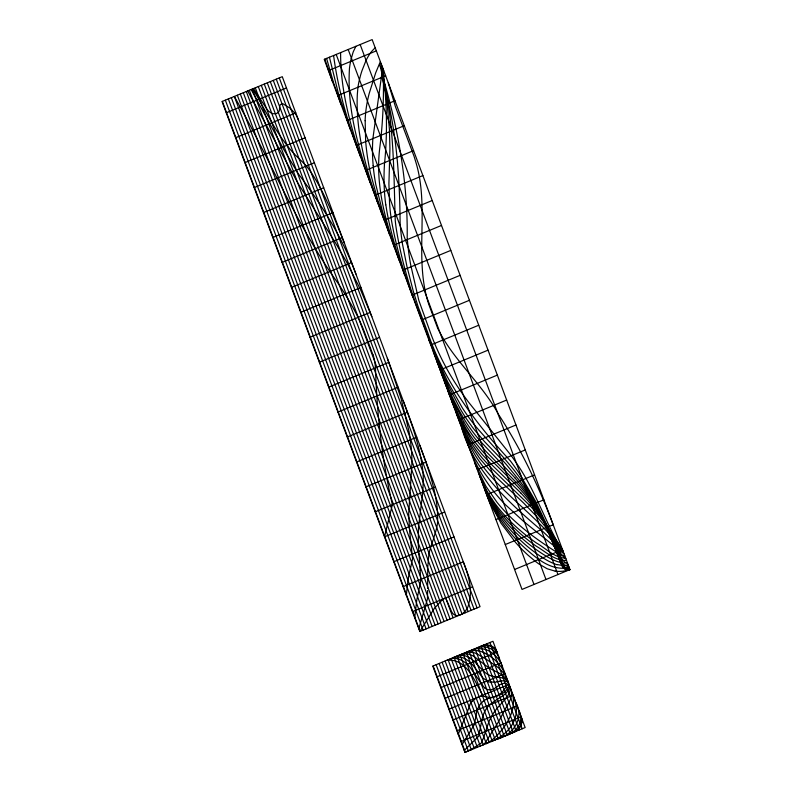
<?xml version="1.0" encoding="UTF-8"?>
<svg xmlns="http://www.w3.org/2000/svg" width="792" height="792" viewBox="0 0 792 792"><rect width="100%" height="100%" fill="white"/><g stroke="black" fill="none" stroke-linecap="round" stroke-linejoin="round"><path stroke-width="1.19" d="M411.939 463.201L411.939 463.112A192.941 170.508 -29.5 0 0 411.216 447.43L410.385 440.174A254.598 225.007 -29.5 0 0 409.038 431.61L401.099 398.564L387.367 358.321M427.621 588.397L427.749 567.072L428.898 554.143A46.322 40.937 -29.5 0 1 429.363 552.004L430.303 548.47A95.396 84.308 -29.5 0 1 430.917 546.421L433.066 540.005M411.929 463.855L408.692 513.681L409.553 530.244L412.582 558.815L408.157 578.665M427.611 590.476L427.472 598.722L426.601 601.89M365.171 120.681L365.637 140.768A256.806 226.958 -29.5 0 0 366.835 152.41L367.062 154.113A289.724 256.054 -29.5 0 0 370.656 173.963L378.239 201.514L389.466 234.244M340.619 52.609C340.342 97.584 354.836 141.154 370.29 182.853M406.316 595.317L408.147 578.754M384.387 164.805C387.605 135.076 386.833 105.108 383.694 75.408M422.878 491.476L423.265 478.13A111.692 98.703 -29.5 0 0 422.978 472.507C420.562 447.628 411.701 423.987 403.178 400.673M422.829 492.248L418.711 525.334A115.642 102.208 -29.5 0 0 418.493 527.888L418.265 543.916L420.126 570.389M382.566 67.508L382.19 70.815M414.701 617.77L416.74 600.395L420.819 580.655M382.16 71.023L382.081 71.745M382.071 71.854L381.992 72.468M447.48 381.397L433.551 350.579L418.235 310.513C408.306 283.783 400.554 256.163 396.148 227.977A251.945 222.661 -29.5 0 1 395.238 220.404C393.624 171.112 394.297 121.295 381.912 73.141M381.863 73.527L372.864 138.719A196.772 173.903 -29.5 0 0 373.19 165.498M383.635 70.389L383.229 73.111A28.789 25.443 -29.5 0 0 383.031 74.854L383.031 74.943A17.196 15.197 -29.5 0 0 383.14 78.141C398.416 129.908 407.84 183.378 407.197 237.511A290.842 257.034 -29.5 0 0 408.127 247.559A323.284 285.714 -29.5 0 0 410.682 264.835L418.82 300.386L429.937 331.274C437.412 352.202 447.569 372.151 460.172 390.446A438.857 387.842 -29.5 0 0 468.201 401.692L511.434 455.875A319.265 282.15 -29.5 0 1 516.038 462.568C535.125 489.585 544.955 521.601 561.795 549.826A33.818 29.888 -29.5 0 0 563.241 551.678M479.853 730.541L481.625 721.235A63.479 56.093 -29.5 0 1 482.833 716.354L483.15 715.404A30.868 27.284 -29.5 0 1 484.912 711.167L486.149 709.097A17.949 15.87 -29.5 0 1 487.05 707.86M479.833 730.65L478.744 736.134L464.221 750.479M381.982 65.964L381.942 66.142A9.068 8.009 -29.5 0 0 381.784 67.043L381.982 68.142M351.262 58.608L353.103 52.242A23.423 20.701 -29.5 0 1 354.004 50.252L355.895 46.302M426.492 602.296L423.75 611.741M423.73 611.8L418.78 628.719M476.873 711.206L474.398 724.482L466.023 738.362M433.402 539.005L436.006 530.501A85.873 75.893 -29.5 0 0 436.62 528.017L436.927 526.611A49.886 44.085 -29.5 0 0 437.521 522.789C438.867 495.98 428.67 470.27 419.879 445.431M458.212 734.362L469.112 707.286A22.76 20.117 -29.5 0 1 469.616 705.395M482.595 740.045L481.477 742.738A11.89 10.514 -29.5 0 1 481.328 743.044L471.864 748.984M506.623 685.486C504.613 690.357 500.108 695.198 494.545 696.584C488.506 699.653 482.536 693.535 477.289 697.702A20.038 17.711 -29.5 0 0 476.715 697.999L476.368 698.188A15.662 13.84 -29.5 0 0 474.774 699.207L473.368 700.267A18.483 16.335 -29.5 0 0 472.359 701.118L471.844 701.623M380.358 61.608L375.655 72.923L369.191 93.515A136.6 120.721 -29.5 0 0 365.122 120.691M419.829 631.511L480.041 606.662L282.269 76.685L222.047 101.525L419.829 631.511L434.224 608.553L441.788 600.316A15.87 14.018 -29.5 0 1 445.639 597.851M465.706 738.857L465.231 739.609M464.904 740.104L464.587 740.599M464.26 741.094L462.013 744.569M497.505 707.771L504.058 700.514A45.58 40.283 -29.5 0 0 506.563 697.544L508.296 694.931A16.533 14.612 -29.5 0 0 509.89 690.792L510.088 689.743A9.266 8.187 -29.5 0 0 510.117 688.08A10.643 9.405 -29.5 0 0 509.949 686.981L509.731 686.209M481.298 703.108L483.368 701.158M500.168 697.514L501.465 696.683A47.52 41.996 -29.5 0 0 502.772 695.792L503.108 695.554A24.75 21.869 -29.5 0 0 505.395 693.742L506.92 692.178A11.83 10.454 -29.5 0 0 509.028 688.654L509.365 687.525A6.376 5.633 -29.5 0 0 509.404 685.535L509.236 684.902M499.524 697.93L494.96 700.87A34.452 30.452 -29.5 0 0 486.912 707.751M471.824 749.004L464.944 752.4L432.769 666.102L492.961 641.273L525.155 727.551L464.944 752.4M511.85 733.046C518.73 730.986 524.165 723.215 520.908 716.166M482.17 745.292L483.397 744.49A15.008 13.256 -29.5 0 0 484.278 743.757L484.536 743.52A14.276 12.613 -29.5 0 0 485.417 742.53L498.297 722.136L510.305 699.702A24.245 21.424 -29.5 0 0 511.404 694.426L511.414 694.168A16.622 14.692 -29.5 0 0 511.246 690.802A18.939 16.731 -29.5 0 0 510.83 689.228L510.642 688.644M490.961 741.668L492.822 740.857A37.313 32.977 -29.5 0 0 494.465 740.084L496.812 738.857A34.214 30.235 -29.5 0 0 499.95 736.966C510.216 730.551 517.968 718.74 516.097 706.276M497.02 739.164C512.939 735.174 524.74 718.096 515.839 702.573M504.167 736.213C515.938 733.471 525.373 721.255 518.473 709.642M226.255 112.791L286.476 87.942M328.413 70.636L376.349 50.856M381.041 63.429L379.536 64.053L379.804 65.003M235.561 137.729L295.782 112.88M337.719 95.584L385.654 75.804M244.867 162.667L305.088 137.828M347.035 120.523L394.97 100.742M254.173 187.615L314.394 162.766M360.588 156.836L356.39 145.421L404.276 125.69M263.488 212.553L323.7 187.714M365.647 170.409L413.582 150.629M272.795 237.501L333.006 212.652M374.953 195.347L422.888 175.576M282.101 262.439L342.322 237.6M432.194 200.515L384.259 220.295C372.002 187.169 360.459 153.232 357.737 117.79A228.324 201.782 -29.5 0 1 357.162 106.148L357.133 101.406A175.804 155.371 -29.5 0 1 357.35 94.179L357.816 88.654A82.2 72.646 -29.5 0 1 359.023 81.418L360.499 75.497A107.742 95.218 -29.5 0 1 362.053 70.508L365.963 60.628A50.361 44.51 -29.5 0 1 369.151 54.915L369.567 54.282A33.333 29.462 -29.5 0 1 371.428 51.737L371.814 51.282A28.255 24.968 -29.5 0 1 372.339 50.678L374.081 48.876A22.552 19.929 -29.5 0 1 375.23 47.857M291.406 287.387L351.628 262.538M393.575 245.233L441.5 225.453M300.712 312.325L360.934 287.476M402.88 270.171L450.816 250.401M310.018 337.263L370.24 312.424M412.919 297.099L412.196 295.139L460.122 275.339M319.334 362.211L379.546 337.362M421.493 320.057L469.428 300.287M328.64 387.149L388.862 362.31M430.798 345.005L478.734 325.225M337.946 412.097L398.168 387.248M440.105 369.943L488.04 350.163M347.252 437.036L407.474 412.196M529.363 505.088L493.149 469.973L481.853 457.608A178.556 157.796 -29.5 0 1 469.933 440.5L459.776 420.72L449.42 394.881L497.356 375.111M356.558 461.983L416.78 437.135M458.726 419.829L506.662 400.049M365.874 486.922L426.086 462.073M468.032 444.767L515.968 424.997M375.18 511.86L435.392 487.021M477.338 469.715L525.274 449.935M444.708 511.959L384.486 536.808L392.377 504.672C381.853 459.36 376.843 413.008 375.428 366.557M486.644 494.653L534.58 474.883M393.792 561.746L454.014 536.907M495.95 519.601L543.886 499.821M403.098 586.694L463.32 561.845M505.266 544.54L553.202 524.759M412.404 611.632L472.626 586.793M514.572 569.488L562.508 549.707L550.341 532.58L537.144 516.968L523.403 502.811L494.317 475.398L479.764 458.548L472.438 447.569L465.647 434.976L451.638 400.851M436.798 676.883L496.98 652.054M440.817 687.664L501.009 662.835M444.847 698.455L505.029 673.626M448.876 709.246L509.058 684.417C507.721 693.149 497.267 696.554 489.664 698.148A16.404 14.494 -29.5 0 0 483.308 701.078M452.895 720.027L513.087 695.198M456.925 730.818L517.107 705.979M460.944 741.599L521.126 716.78M461.716 654.162L462.617 653.806M455.806 656.598L456.469 656.34A14.612 12.92 -29.5 0 1 462.38 655.499L462.597 655.489M471.517 650.113L472.289 649.816A17.81 15.731 -29.5 0 1 474.576 649.123L475.665 648.896A18.602 16.434 -29.5 0 1 476.487 648.767L476.626 648.757A18.404 16.266 -29.5 0 1 478.16 648.628L481.882 648.767A19.157 16.929 -29.5 0 1 483.526 649.044C492.525 650.955 499.386 658.459 502.504 666.844M477.002 647.856C485.328 644.579 495.663 649.183 498.97 657.479A24.572 21.711 -29.5 0 1 499.386 658.498M458.499 655.489L459.251 655.192A18.612 16.454 -29.5 0 1 461.528 654.449L461.785 654.39A17.424 15.404 -29.5 0 1 464.409 653.954M569.002 567.121L568.616 567.28A16.88 14.919 -29.5 0 1 562.35 568.26C547.133 567.943 535.095 557.004 524.254 547.48A197.109 174.2 -29.5 0 1 517.988 541.332C506.246 529.244 496.455 515.285 489.228 500.049A152.46 134.739 -29.5 0 1 484.853 489.872M446.549 660.419C466.597 657.627 474.606 681.288 482.754 695.267M568.171 564.884L563.171 565.646L557.122 564.548M567.339 562.647L563.162 563.142L557.271 561.568A81.586 72.102 -29.5 0 1 545.708 555.865C523.294 542.134 503.92 523.116 490.733 500.306A182.437 161.231 -29.5 0 1 488.476 496.178L481.615 481.16M566.498 560.409C555.083 561.082 545.629 551.618 536.233 546.173C520.067 534.818 505.633 520.829 494.406 504.544A152.717 134.967 -29.5 0 1 492.832 502.178L490.337 498.138A188.021 166.162 -29.5 0 1 484.377 486.991L479.992 476.814M565.666 558.172C554.519 557.905 545.678 548.143 536.243 542.886C519.077 530.779 503.276 516.275 491.674 498.643M497.089 681.744L499.891 681.13M496.534 681.882L495.98 682.021A30.829 27.245 -29.5 0 1 494.98 682.239L488.605 681.902L483.17 678.17A38.056 33.63 -29.5 0 1 481.962 676.794L472.388 664.646M489.921 689.743L489.595 689.753A7.455 6.583 -29.5 0 1 486.793 689.297A7.999 7.069 -29.5 0 1 485.466 688.476L485.13 688.218M568.161 568.409L568.904 568.409A4.673 4.128 -29.5 0 0 569.468 568.379M564.835 555.954L563.023 555.598A20.899 18.473 -29.5 0 1 560.013 554.301C538.035 540.688 516.661 525.363 499.742 505.623A145.619 128.7 -29.5 0 1 496.782 501.999L485.951 486.278L476.833 467.983A183.19 161.895 -29.5 0 1 474.705 462.657M567.785 566.28L567.379 566.231A7.019 6.207 -29.5 0 1 565.062 565.438L564.676 565.221A10.286 9.088 -29.5 0 1 563.409 564.122L562.468 563.122A18.256 16.137 -29.5 0 1 561.756 562.231M567.983 566.31L568.082 566.32A2.821 2.495 -29.5 0 0 568.715 566.369M499.356 677.289L494.95 676.665A35.848 31.68 -29.5 0 1 492.565 676.219A21.255 18.78 -29.5 0 1 489.595 675.269A16.434 14.523 -29.5 0 1 488.278 674.636L487.585 674.239M555.192 571.161L547.183 568.765L538.728 563.835A112.216 99.168 -29.5 0 1 534.847 560.924L528.076 555.212A168.399 148.827 -29.5 0 1 525.72 553.034L522.651 550.044A199.624 176.418 -29.5 0 1 515.572 542.431L501.009 523.195L489.971 502.762A183.011 161.746 -29.5 0 1 488.605 499.584L486.486 494.218M567.537 563.181L567.171 563.092A7.395 6.534 -29.5 0 1 566.399 562.874L565.914 562.676A9.91 8.752 -29.5 0 1 563.953 561.399A19.731 17.434 -29.5 0 1 562.29 559.706L562.112 559.489A29.215 25.819 -29.5 0 1 561.043 558.033A51.203 45.253 -29.5 0 1 558.637 553.905L537.778 507.632A326.542 288.585 -29.5 0 0 531.887 496.94C517.473 469.805 494.832 448.876 475.18 425.779A259.608 229.433 -29.5 0 1 462.37 407.939L447.51 381.477M506.068 681.288L506.276 681.358A5.445 4.811 -29.5 0 1 507.593 682.09A6.376 5.633 -29.5 0 1 508.484 683.031L508.603 683.199M485.347 653.291L484.773 653.004A30.561 27.017 -29.5 0 0 482.496 652.024L480.397 651.321A23.344 20.632 -29.5 0 0 478.536 650.856M565.785 558.607L565.448 558.38A16.919 14.949 -29.5 0 1 563.825 557.063L563.627 556.865A25.265 22.334 -29.5 0 1 561.934 555.004L561.478 554.43A46.183 40.818 -29.5 0 1 559.261 551.044L548.747 529.115L540.392 515.245A292.1 258.142 -29.5 0 0 517.008 485.882L483.932 452.846A189.941 167.864 -29.5 0 1 471.111 436.59C457.736 416.612 449.272 393.961 440.738 371.636M469.963 658.033L470.478 658.37A32.898 29.066 -29.5 0 1 471.864 659.37L472.052 659.518M541.471 556.994C515.523 539.708 494.545 514.671 483.239 485.516M508.246 684.743C504.494 681.239 499.633 684.595 496.515 687.208A12.098 10.692 -29.5 0 1 489.991 689.901M470.715 662.973L472.329 664.587M482.546 670.26L477.022 664.24M521.067 493.178L492.456 465.439L482.457 454.757A179.913 158.994 -29.5 0 1 471.497 440.194L458.915 417.245L444.451 381.576M476.992 664.211L475.933 663.072A56.965 50.351 -29.5 0 0 474.834 661.973L472.666 660.013A33.571 29.66 -29.5 0 0 472.131 659.587M563.478 552.321C556.964 545.134 550.024 538.362 542.995 531.67C509.256 502.989 474.24 471.943 461.637 427.64M514.889 477.754L480.576 441.5A213.899 189.031 -29.5 0 1 465.29 420.928C451.895 399.198 442.322 375.408 433.273 351.628M563.28 567.597L563.795 568.201A7.079 6.257 -29.5 0 0 566.528 569.844A5.069 4.485 -29.5 0 0 567.003 569.923L567.221 569.963A5.039 4.455 -29.5 0 0 569.963 569.686M481.536 683.912L469.894 667.072A53.658 47.421 -29.5 0 0 467.825 664.914L466.785 663.943A30.73 27.166 -29.5 0 0 461.469 660.251L459.251 659.281A15.157 13.395 -29.5 0 0 457.816 658.855L456.806 658.647A20.067 17.731 -29.5 0 0 453.935 658.36L452.846 658.37A8.346 7.375 -29.5 0 0 449.866 659.033M560.756 547.153L559.697 545.549A42.877 37.887 -29.5 0 1 559.211 544.747L547.916 527.719A307.118 271.418 -29.5 0 0 529.373 505.078M298.416 173.933C321.651 204.772 342.53 237.65 355.925 274.062M560.835 547.262L562.538 549.905M298.356 173.854L284.18 150.153L251.123 89.526M519.661 474.022L535.976 501.97L551.895 535.907M253.509 88.546L266.518 108.583C268.627 111.929 273.022 115.266 277.081 113.236C282.071 111.226 276.695 103.772 283.071 103.851L290.337 108.365L295.347 113.771A31.126 27.512 -29.5 0 1 296.505 115.691L298.376 119.849M563.003 551.034C538.412 515.414 497.455 492.03 474.665 454.351A193.238 170.775 -29.5 0 1 471.596 448.916L464.31 433.739L456.35 413.474M252.747 88.862C265.904 110.731 276.467 134.571 293.882 153.559A72.478 64.053 -29.5 0 0 295.03 154.767L303.415 162.934A82.18 72.626 -29.5 0 1 307.642 167.666L308.425 168.676A90.684 80.141 -29.5 0 1 310.642 171.706C325.264 193.545 334.353 218.453 344.203 242.649M463.746 421.72L451.282 396.911L437.075 361.815M247.668 90.961L297.98 183.239L334.808 241.738L346.569 261.944L360.38 289.308L371.834 316.701M541.847 516.869L557.914 555.024L561.399 561.726A17.048 15.068 -29.5 0 0 561.607 562.023M483.051 483.338L478.368 472.458M551.866 535.511L555.806 545.49L561.538 564.34A18.632 16.464 -29.5 0 0 563.211 567.646M547.034 528.086L555.647 549.994M445.668 597.911L450.995 610.305A34.828 30.779 -29.5 0 0 451.43 611.256C456.133 621.453 468.052 611.335 468.666 603.979C472.963 590.109 468.567 575.556 463.567 562.518M550.717 535.303L547.43 527.918A205.494 181.606 -29.5 0 0 541.876 517.374L539.491 513.325A257.004 227.136 -29.5 0 0 530.264 499.475L529.026 497.772A275.408 243.401 -29.5 0 0 518.611 484.853L485.892 451.301L475.101 438.669A205.88 181.952 -29.5 0 1 463.756 421.71M550.836 535.6L556.529 551.222M508.563 683.08L508.345 682.565A12.306 10.88 -29.5 0 0 507.632 681.318A8.712 7.692 -29.5 0 0 505.563 679.298M553.45 525.442C538.996 486.724 521.126 449.203 498.564 414.523C481.882 383.17 452.955 360.043 437.63 328.106L429.353 305.93A113.523 100.327 -29.5 0 1 428.64 303.93C413.572 257.628 430.185 207.346 415.453 160.895A259.35 229.205 -29.5 0 0 413.998 156.133L395.406 106.583L388.258 82.764M505.623 675.2L505.266 674.289A52.668 46.54 -29.5 0 0 485.239 653.449M507.85 681.179L507.623 680.595A46.352 40.966 -29.5 0 0 506.454 677.972M449.42 394.881L447.628 390.1M428.65 339.224L444.698 378.437L460.261 408.89A249.826 220.79 -29.5 0 0 466.429 418.79L471.913 426.512A227.403 200.97 -29.5 0 0 474.507 429.888L484.575 441.679L502.059 459.835A271.121 239.61 -29.5 0 1 506.237 464.419L519.255 480.308A280.427 247.827 -29.5 0 1 541.936 516.829M467.696 443.886L474.062 459.449A186.823 165.102 -29.5 0 0 479.417 469.993L481.308 473.269A206.702 182.675 -29.5 0 0 505.365 504.662L523.69 521.482L562.201 552.489A37.808 33.413 -29.5 0 0 562.815 552.974L563.359 553.39A26.195 23.156 -29.5 0 1 564.102 553.974M569.953 569.656L372.151 39.6L324.215 59.38L522.017 589.426L569.923 569.587A5.108 4.514 -29.5 0 1 567.112 569.547M555.756 550.301L556.182 551.45M360.162 44.54L557.964 574.596M348.183 49.49L545.985 579.536M336.194 54.43L533.996 584.486M350.232 129.096L338.362 93.327L329.442 57.222M279.269 77.913L477.051 607.9M489.971 642.5L522.166 728.788M486.981 643.738L519.176 730.026M276.279 79.151L474.052 609.137M273.28 80.388L471.062 610.375M483.991 644.965L516.186 731.254M372.923 354.796L364.647 332.62C358.192 315.355 348.648 299.465 338.6 284.08C296.624 225.74 269.706 158.667 234.333 96.456L432.105 626.442M270.29 81.626L468.062 611.612M481.001 646.203L513.196 732.491M267.29 82.863L465.062 612.85M478.012 647.44L510.206 733.719M264.29 84.1L462.073 614.087M475.022 648.668L507.217 734.956M472.022 649.905L504.227 736.194M261.301 85.338L459.073 615.315M258.301 86.566L456.073 616.552M469.032 651.133L501.237 737.421M255.301 87.803L453.083 617.79M498.247 738.659L466.379 652.242A25.433 22.483 -29.5 0 1 469.042 651.301L469.349 651.222A19.206 16.969 -29.5 0 1 472.517 650.608L473.557 650.519A18.958 16.751 -29.5 0 1 478.388 650.826M463.053 653.608L495.257 739.896M252.311 89.041L450.084 619.027M249.312 90.278L447.094 620.265M460.063 654.836L492.268 741.124M457.073 656.073L489.278 742.361M246.322 91.516L444.094 621.502M243.322 92.753L441.094 622.74M454.083 657.311L486.288 743.589M240.322 93.991L438.105 623.967M451.093 658.538L483.298 744.827M448.104 659.776L480.308 746.064M237.333 95.218L435.105 625.205M445.114 661.003L477.319 747.292M442.124 662.241L474.329 748.529M231.333 97.693L429.115 627.68M439.134 663.478L471.329 749.767M228.344 98.931L426.116 628.917M225.344 100.168L423.126 630.155M436.144 664.706L468.339 750.994M433.155 665.943L465.35 752.232M222.354 101.406L420.126 631.392M378.061 203.683C362.132 160.469 346.51 115.097 349.47 68.369A85.229 75.319 -29.5 0 1 351.262 58.618M341.015 104.405L333.65 83.002L326.591 58.4M399.267 260.509C386.456 224.7 375.022 186.714 379.714 148.282C382.922 123.384 383.892 98.297 383.298 73.22M332.492 81.566L324.839 59.123M412.196 295.139C403.336 271.181 396.099 246.55 391.644 221.374A246.738 218.057 -29.5 0 1 389.575 203.762L388.912 183.734L389.931 148.698L389.436 129.621L387.07 103.109L382.001 68.251M394.327 247.272L382.615 211.939L375.863 184.863A240.491 212.533 -29.5 0 1 373.547 169.439L373.161 165.498M513.711 696.891L514.543 699.277A48.045 42.461 -29.5 0 1 516.107 706.207M404.801 275.339C396.643 252.381 389.446 228.908 385.813 204.762M511.969 692.218C517.671 709.741 505.969 727.601 493.307 738.887A41.57 36.739 -29.5 0 1 491.05 740.698L489.238 741.965A19.869 17.563 -29.5 0 1 486.961 743.282A12.573 11.118 -29.5 0 1 486.06 743.688M556.321 551.826L559.271 559.518A35.986 31.809 -29.5 0 0 560.241 561.488L562.963 565.904A7.603 6.722 -29.5 0 0 568.151 568.458M356.39 145.421C345.926 116.276 337.6 86.259 333.6 55.499M556.627 551.529L561.469 564.716A24.552 21.701 -29.5 0 0 562.013 565.736L562.32 566.221A12.335 10.9 -29.5 0 0 563.359 567.557L564.112 568.26A8.118 7.178 -29.5 0 0 567.092 569.587M379.863 65.211L380.289 66.746M521.265 717.225L521.284 717.314A12.405 10.959 -29.5 0 1 513.79 732.293M521.007 493.218A304.999 269.547 -29.5 0 1 546.015 524.066L556.548 542.668A46.916 41.461 -29.5 0 1 557.182 544.173L557.964 546.292A36.808 32.531 -29.5 0 1 558.449 547.797L558.885 549.331M558.796 549.024L559.182 550.381M380.615 68.033L381.457 71.508M559.261 550.697L562.726 563.627A27.631 24.413 -29.5 0 0 563.162 564.864L565.122 567.745L568.092 568.804A3.406 3.01 -29.5 0 0 569.527 568.517M380.556 67.805L380.299 66.805M381.447 65.498L381.764 67.28A17.879 15.8 -29.5 0 0 381.724 67.845L381.843 73.27M383.437 72.508L383.12 68.993M383.457 72.755L383.684 75.359M420.136 570.507L420.79 580.17M381.764 72.933L381.932 75.428A50.044 44.223 -29.5 0 0 382.645 80.22C396.257 126.492 399.663 174.715 400.118 222.71A279.507 247.025 -29.5 0 0 402.514 244.253L406.89 266.27L413.305 291.327L418.146 306.752L427.621 332.234C444.035 381.358 475.438 423.096 510.216 460.726A303.712 268.409 -29.5 0 1 519.651 474.022M383.298 72.884L383.229 69.716A19.671 17.384 -29.5 0 1 383.239 69.31M476.952 711.216A22.374 19.77 -29.5 0 1 481.239 703.068M482.813 739.53A70.973 62.726 -29.5 0 0 484.169 735.976L488.238 723.631A52.054 46.005 -29.5 0 1 490.604 718.067M490.594 718.057A54.064 47.777 -29.5 0 1 497.524 707.791M481.556 645.926A12.405 10.959 -29.5 0 1 496.802 651.598M469.725 705.177A9.781 8.643 -29.5 0 1 471.784 701.633M499.9 681.199A13.533 11.959 -29.5 0 1 506.108 681.169M470.686 662.944A40.808 36.066 -29.5 0 0 468.904 661.369L468.448 661.013A24.859 21.968 -29.5 0 0 462.568 657.697L457.786 656.954A19.968 17.652 -29.5 0 0 456.647 656.984A11.108 9.821 -29.5 0 0 452.994 657.687M480.813 646.351A13.741 12.147 -29.5 0 1 496.98 652.806M462.637 653.865A19.345 17.087 -29.5 0 1 471.349 652.182M471.349 652.271A18.503 16.355 -29.5 0 1 476.596 653.677L485.06 658.419L496.901 666.646A42.778 37.808 -29.5 0 1 506.632 677.883M499.336 677.378A21.057 18.612 -29.5 0 1 505.652 679.16M487.545 674.289A33.66 29.75 -29.5 0 1 482.566 670.24M462.637 655.331A18.275 16.157 -29.5 0 1 469.913 658.083M464.409 653.935A14.395 12.721 -29.5 0 1 469.765 654.489L470.587 654.776A24.859 21.968 -29.5 0 1 474.537 656.835L486.456 666.032A71.409 63.103 -29.5 0 0 487.615 666.844A57.549 50.856 -29.5 0 0 493.644 670.339L502.9 675.299L507.494 680.655A32.145 28.413 -29.5 0 1 508.642 683.308M569.844 569.379A26.027 22.998 -29.5 0 1 555.212 571.091M557.024 564.755A71.706 63.37 -29.5 0 1 541.57 556.875M491.644 498.663A169.042 149.391 -29.5 0 1 483.07 483.328M385.753 204.772A246.995 218.285 -29.5 0 1 384.447 164.795M514.849 477.784A263.35 232.739 -29.5 0 1 547.272 527.967M381.457 65.498A4.752 4.198 -29.5 0 1 381.388 64.419M373.042 354.757A63.093 55.757 -29.5 0 1 375.349 366.577M485.07 688.278A27.839 24.602 -29.5 0 1 481.655 683.842"/></g></svg>
